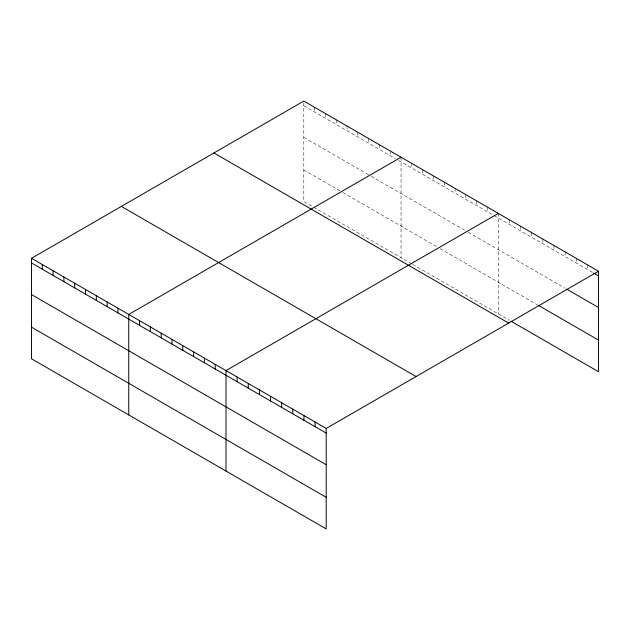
<?xml version="1.0" encoding="UTF-8"?>
<svg xmlns="http://www.w3.org/2000/svg" width="630" height="630" viewBox="0 0 630 630"><rect width="100%" height="100%" fill="white"/><g stroke="black" fill="none" stroke-linecap="round" stroke-linejoin="round"><path stroke-width="0.47" stroke-dasharray="3.15 2.36" d="M411.855 263.946L303.802 201.561L303.802 101.084M303.802 105.753L395.231 158.54M398.562 160.461L493.314 215.169M494.148 215.649L592.932 272.68M303.802 137.371L368.637 174.801M371.125 176.243L465.885 230.95M468.381 232.391L565.102 288.233M303.802 169.942L342.035 192.024M342.87 192.496L436.795 246.732M440.118 248.645L537.272 304.739M412.689 264.427L509.434 320.284M587.365 264.797L587.365 269.467M576.237 258.371L576.237 263.041M565.102 251.945L565.102 256.615M553.967 245.519L553.967 250.189M542.832 239.085L542.832 243.755M531.704 232.659L531.704 237.329M520.569 226.233L520.569 230.903M509.434 219.807L509.434 224.477M498.298 213.381L498.298 313.858M487.494 207.136L487.494 211.806M476.69 200.899L476.69 205.569M465.885 194.662L465.885 199.332M455.08 188.425L455.08 193.095M444.276 182.188L444.276 186.858M433.472 175.943L433.472 180.613M422.659 169.706L422.659 174.376M411.855 163.469L411.855 168.139M401.05 157.232L401.05 257.709M390.246 150.995L390.246 155.665M379.441 144.75L379.441 149.42M368.637 138.513L368.637 143.183M357.832 132.276L357.832 136.946M347.02 126.039L347.02 130.709M336.215 119.802L336.215 124.472M325.411 113.557L325.411 118.227M314.606 107.32L314.606 111.99"/><path stroke-width="0.94" d="M326.198 464.727L326.198 428.439L31.5 258.292L31.5 358.777L326.198 528.916L326.198 464.727L31.5 294.58M511.024 321.205L598.5 371.708L598.5 271.223L303.802 101.084L31.5 258.292M401.05 157.232L128.748 314.441L128.748 414.918M498.298 213.381L226.005 370.59L226.005 471.067M326.198 428.439L598.5 271.223M593.728 273.144L598.5 275.893M566.693 289.146L598.5 307.511M538.059 305.196L598.5 340.09M213.94 152.964L508.638 323.103M121.362 206.412L416.06 376.559M31.5 262.962L326.198 433.109M31.5 327.159L326.198 497.298M315.063 422.013L315.063 426.683M303.936 415.579L303.936 420.249M292.8 409.153L292.8 413.823M281.665 402.727L281.665 407.397M270.538 396.301L270.538 400.971M259.402 389.875L259.402 394.545M248.267 383.442L248.267 388.111M237.132 377.016L237.132 381.685M215.192 364.353L215.192 369.022M204.388 358.116L204.388 362.786M193.583 351.871L193.583 356.541M182.779 345.634L182.779 350.304M171.974 339.397L171.974 344.067M161.17 333.16L161.17 337.83M150.365 326.915L150.365 331.593M139.553 320.678L139.553 325.348M117.944 308.204L117.944 312.874M107.139 301.967L107.139 306.637M96.335 295.722L96.335 300.4M85.53 289.485L85.53 294.155M74.726 283.248L74.726 287.918M63.913 277.011L63.913 281.681M53.109 270.774L53.109 275.444M42.304 264.529L42.304 269.207"/></g></svg>
